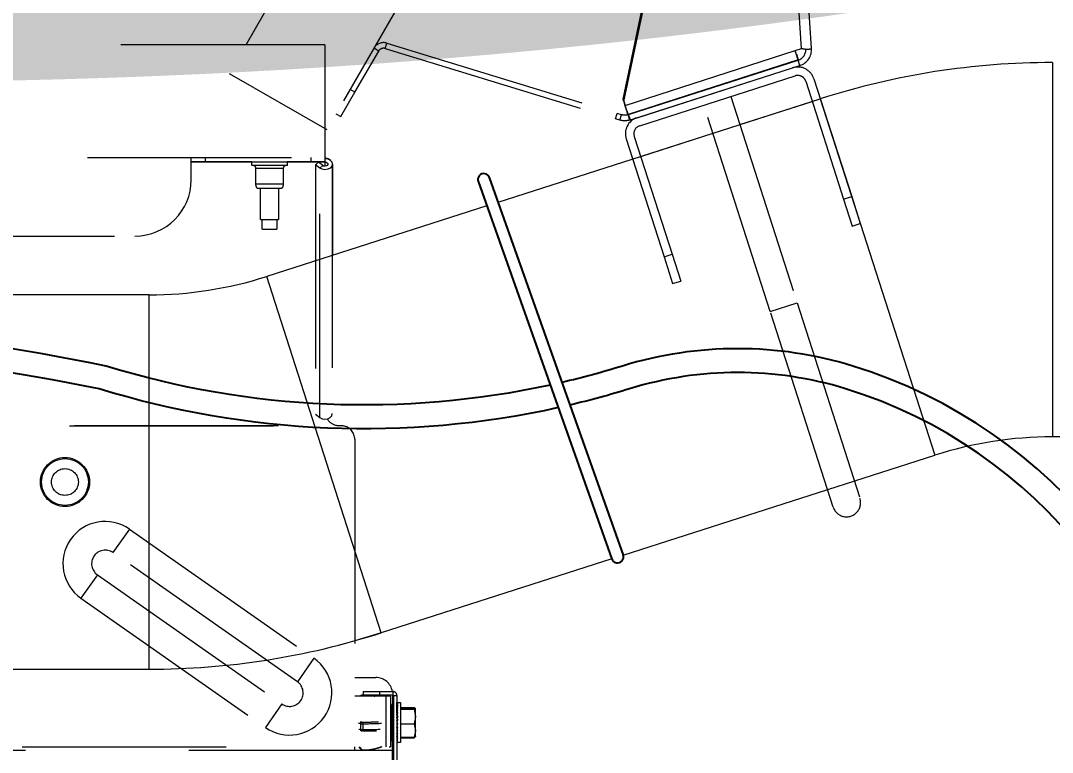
# Model space of a CAD drawing. Header units: feet. Extents: x -17 to 453, y -41 to 31.
# Drawn here: x 59.376 to 60.009, y -5.424 to -4.975 of the extents above; entities that cross this region are included whole.
import ezdxf
from ezdxf.enums import TextEntityAlignment as Align

# ---------------------------------------------------------------- set-up
doc = ezdxf.new("R2018")
doc.units = ezdxf.units.FT
doc.header["$MEASUREMENT"] = 0
doc.linetypes.add('DASHED2', pattern=[0.375, 0.25, -0.125])
for name, color, linetype in [('G-ANNO-TEXT', 1, 'Continuous'), ('S-STEL-ANGL', 3, 'Continuous'), ('S-TRACKER TABLE', 252, 'Continuous'), ('STRINGS', 30, 'Continuous')]:
    doc.layers.add(name, color=color, linetype=linetype)
doc.styles.add('NEI-A', font='arial.ttf')
doc.styles.get("Standard").update_dxf_attribs({"font": 'arial.ttf'})

# ---------------------------------------------------------------- blocks, each defined once
blk = doc.blocks.new('DETAIL_TITLE')
at = {"style": 'NEI-A', "flags": 8}
blk.add_attdef('#', text='', height=0.2, dxfattribs=at).set_placement((0.5922, -0.5109), align=Align.MIDDLE_CENTER)
at = {"lineweight": 30, "style": '', "flags": 104}
blk.add_attdef('DETAIL_TITLE', text='', height=0.2, dxfattribs=at).set_placement((0.9099, -0.52514), align=Align.BOTTOM_LEFT)
at = {"style": 'NEI-A'}
for tag, p in [('SCALE:', (0.93865, -0.73792)), ('1"_=_', (1.5474, -0.73792))]:
    blk.add_attdef(tag, text='', height=0.1, dxfattribs=at).set_placement(p, align=Align.BOTTOM_LEFT)

msp = doc.modelspace()

# ---------------------------------------------------------------- linework, layer by layer
at = {"layer": 'S-STEL-ANGL', "flags": 128}
for points in [[(59.66342, -5.07127), (59.74546, -5.30301)], [(59.65656, -5.0737), (59.7386, -5.30544)]]:
    msp.add_lwpolyline(points, dxfattribs=at)
at = {"layer": 'S-STEL-ANGL'}
for centre, start, end in [((59.66003, -5.07259), 17.79452, 201.19602), ((59.742, -5.30413), 197.79452, 21.19602)]:
    msp.add_arc(centre, 0.00364, start, end, dxfattribs=at)
at = {"layer": 'S-TRACKER TABLE', "linetype": 'DASHED2', "lineweight": 15, "ltscale": 0.5}
for p, q in [((59.80175, -4.49178), (59.50401, -5.0075)), ((59.86155, -4.52631), (59.5638, -5.04202)), ((59.86098, -4.99213), (59.83496, -4.59001)), ((59.74542, -5.02334), (59.83025, -4.61862)), ((59.74588, -5.02474), (59.8307, -4.62002)), ((59.85479, -4.99223), (59.8307, -4.62002)), ((59.56259, -4.98997), (58.9671, -4.98997)), ((59.56259, -4.98997), (59.56259, -5.05901)), ((59.59962, -4.99223), (59.60063, -4.98893)), ((59.60063, -4.98893), (59.74188, -5.03211)), ((59.58103, -5.01908), (59.59562, -4.9938)), ((59.59562, -4.9938), (59.59263, -4.99208)), ((59.59962, -4.99223), (59.74087, -5.03541)), ((59.74664, -5.02711), (59.85086, -4.9935)), ((59.85086, -4.9935), (59.85479, -4.99223)), ((59.85164, -4.99578), (59.8516, -4.9958)), ((59.85164, -4.99578), (59.8527, -4.99907)), ((59.85164, -4.99578), (59.85167, -4.99585)), ((59.85167, -4.99585), (59.85273, -4.99914)), ((59.85268, -4.99916), (59.74846, -5.03277)), ((59.74883, -5.03273), (59.85275, -4.99938)), ((59.74989, -5.03602), (59.85381, -5.00266)), ((59.8527, -4.99907), (59.85266, -4.99908)), ((59.85268, -4.99915), (59.85273, -4.99914)), ((59.8527, -4.99907), (59.85273, -4.99914)), ((59.85381, -5.00266), (59.85275, -4.99938)), ((59.50401, -5.0075), (59.5638, -5.04202)), ((59.75402, -5.03469), (59.84934, -5.0041)), ((59.7556, -5.03962), (59.85092, -5.00903)), ((59.80879, -5.01331), (59.80884, -5.01347)), ((59.85743, -5.01238), (59.88064, -5.08469)), ((59.86236, -5.01079), (59.88557, -5.08311)), ((59.5724, -5.03403), (59.58103, -5.01908)), ((59.58103, -5.01908), (59.57804, -5.01735)), ((59.7924, -5.01875), (59.79236, -5.01861)), ((59.81148, -5.02169), (59.85209, -5.14824)), ((59.74588, -5.02474), (59.74542, -5.02334)), ((59.74542, -5.02334), (59.74619, -5.02571)), ((59.74588, -5.02474), (59.74664, -5.02711)), ((59.74615, -5.0256), (59.74613, -5.02555)), ((59.74615, -5.0256), (59.74615, -5.0256)), ((59.74664, -5.02711), (59.74619, -5.02571)), ((59.83566, -5.15351), (59.79504, -5.02696)), ((59.56941, -5.0323), (59.5724, -5.03403)), ((59.74087, -5.03541), (59.74188, -5.03211)), ((59.74436, -5.03287), (59.74188, -5.03211)), ((59.74335, -5.03617), (59.74436, -5.03287)), ((59.74722, -5.02912), (59.74728, -5.0291)), ((59.74828, -5.0324), (59.74722, -5.02912)), ((59.74732, -5.02921), (59.7473, -5.02922)), ((59.7473, -5.02922), (59.7474, -5.02948)), ((59.74836, -5.0325), (59.7473, -5.02922)), ((59.7474, -5.02948), (59.74846, -5.03277)), ((59.74828, -5.0324), (59.74832, -5.03239)), ((59.74841, -5.03266), (59.74828, -5.0324)), ((59.74836, -5.0325), (59.74846, -5.03277)), ((59.74841, -5.03266), (59.74842, -5.03266)), ((59.74883, -5.03273), (59.74849, -5.03284)), ((59.74955, -5.03613), (59.74849, -5.03284)), ((59.74989, -5.03602), (59.74883, -5.03273)), ((59.74335, -5.03617), (59.74087, -5.03541)), ((59.74989, -5.03602), (59.74955, -5.03613)), ((59.75225, -5.04614), (59.77546, -5.11845)), ((59.74732, -5.04772), (59.77053, -5.12003)), ((58.96705, -5.05901), (59.56281, -5.05901)), ((59.48069, -5.07275), (59.48069, -5.05901)), ((59.48932, -5.06177), (59.48932, -5.05901)), ((59.55402, -5.05901), (59.55402, -5.06177)), ((59.56265, -5.05901), (59.56265, -5.06447)), ((59.56265, -5.05971), (59.56281, -5.05971)), ((59.56281, -5.05901), (59.56281, -5.05971)), ((59.48069, -5.06177), (59.56265, -5.06177)), ((59.5178, -5.06182), (59.48069, -5.06182)), ((59.53956, -5.06401), (59.51781, -5.06401)), ((59.5203, -5.07535), (59.5203, -5.06574)), ((59.53708, -5.06574), (59.5203, -5.06574)), ((59.53708, -5.06574), (59.53708, -5.07535)), ((59.56265, -5.06182), (59.53958, -5.06182)), ((59.55873, -5.06201), (59.55678, -5.06351)), ((59.55948, -5.06558), (59.55678, -5.06351)), ((59.55678, -5.06351), (59.55678, -5.21652)), ((59.56143, -5.06408), (59.55873, -5.06201)), ((59.56143, -5.06408), (59.55948, -5.06558)), ((59.55948, -5.21859), (59.55948, -5.06558)), ((59.56714, -5.06314), (59.56714, -5.21616)), ((59.5673, -5.06314), (59.5673, -5.11909)), ((59.53708, -5.07535), (59.5203, -5.07535)), ((59.53612, -5.07803), (59.52125, -5.07803)), ((59.52321, -5.0971), (59.52321, -5.07803)), ((59.53417, -5.07803), (59.53417, -5.0971)), ((59.88064, -5.08469), (59.88557, -5.08311)), ((59.88064, -5.08469), (59.88592, -5.10113)), ((59.88557, -5.08311), (59.89085, -5.09954)), ((59.52321, -5.0971), (59.53417, -5.0971)), ((59.5242, -5.10313), (59.5242, -5.0971)), ((59.53318, -5.0971), (59.53318, -5.10313)), ((59.5242, -5.10313), (59.53318, -5.10313)), ((59.88592, -5.10113), (59.89085, -5.09954)), ((59.08369, -5.10727), (59.44617, -5.10727)), ((59.77053, -5.12003), (59.77546, -5.11845)), ((59.77053, -5.12003), (59.7758, -5.13647)), ((59.77546, -5.11845), (59.78074, -5.13488)), ((59.7758, -5.13647), (59.78074, -5.13488)), ((59.83566, -5.15351), (59.85209, -5.14824)), ((59.85209, -5.14824), (59.8906, -5.26821)), ((59.87417, -5.27349), (59.83566, -5.15351)), ((59.55678, -5.21652), (59.55948, -5.21859)), ((58.95605, -5.2236), (59.57381, -5.2236)), ((58.9592, -5.22343), (59.5705, -5.22343)), ((59.57128, -5.22347), (59.57231, -5.22347)), ((59.58094, -5.2321), (59.58094, -5.3895)), ((59.44274, -5.28702), (59.43264, -5.30144)), ((59.44274, -5.28702), (59.55585, -5.36623)), ((59.54575, -5.38064), (59.43264, -5.30144)), ((59.42313, -5.31502), (59.41304, -5.32944)), ((59.42313, -5.31502), (59.53625, -5.39422)), ((59.41304, -5.32944), (59.52615, -5.40864)), ((59.55585, -5.36623), (59.54575, -5.38064)), ((59.58094, -5.378), (59.5938, -5.378)), ((59.58586, -5.38864), (59.58586, -5.38864)), ((59.58586, -5.3895), (59.58586, -5.38864)), ((59.58598, -5.38663), (59.60437, -5.38663)), ((59.58598, -5.38663), (59.58598, -5.38873)), ((59.58598, -5.38873), (59.60437, -5.38873)), ((59.59634, -5.38873), (59.59634, -5.38663)), ((59.60416, -5.38873), (59.60416, -5.39476)), ((59.60437, -5.38873), (59.60437, -5.38663)), ((59.53625, -5.39422), (59.52615, -5.40864)), ((59.60286, -5.3895), (59.58094, -5.3895)), ((59.5846, -5.3895), (59.5846, -5.3894)), ((59.59988, -5.3895), (59.59988, -5.42056)), ((59.60286, -5.3895), (59.60286, -5.42056)), ((59.60286, -5.39424), (59.60328, -5.39482)), ((59.60286, -5.39502), (59.60332, -5.3948)), ((59.60332, -5.3948), (59.60411, -5.39473)), ((59.60332, -5.3948), (59.60332, -5.40407)), ((59.60411, -5.39473), (59.60459, -5.39513)), ((59.60411, -5.39473), (59.60411, -5.41657)), ((59.60459, -5.38895), (59.60669, -5.38895)), ((59.60459, -5.38895), (59.60459, -5.42918)), ((59.60669, -5.38895), (59.60669, -5.42918)), ((59.60677, -5.39343), (59.60677, -5.39339)), ((59.60677, -5.39343), (59.60726, -5.39343)), ((59.60678, -5.39377), (59.60677, -5.39343)), ((59.60678, -5.39377), (59.60677, -5.39345)), ((59.60677, -5.39354), (59.60677, -5.39354)), ((59.60678, -5.39377), (59.60677, -5.39354)), ((59.60678, -5.39377), (59.60677, -5.39362)), ((59.60677, -5.39377), (59.60726, -5.39377)), ((59.6068, -5.39448), (59.60677, -5.39377)), ((59.6068, -5.39448), (59.60677, -5.39385)), ((59.60677, -5.39406), (59.60678, -5.39406)), ((59.60679, -5.39448), (59.60677, -5.39406)), ((59.60678, -5.39448), (59.60677, -5.39421)), ((59.60677, -5.39448), (59.60726, -5.39448)), ((59.60682, -5.39552), (59.60677, -5.39448)), ((59.60681, -5.39552), (59.60677, -5.39461)), ((59.60677, -5.39492), (59.60678, -5.39492)), ((59.6068, -5.39552), (59.60677, -5.39492)), ((59.60679, -5.39552), (59.60677, -5.39515)), ((59.60682, -5.39339), (59.60897, -5.39339)), ((59.60897, -5.39339), (59.60897, -5.4179)), ((59.60445, -5.40063), (59.60453, -5.40049)), ((59.60669, -5.40039), (59.60678, -5.40039)), ((59.60669, -5.4004), (59.60678, -5.4004)), ((59.60669, -5.40055), (59.60679, -5.40055)), ((59.60669, -5.40085), (59.60682, -5.40085)), ((59.60669, -5.4013), (59.60686, -5.4013)), ((59.60677, -5.39552), (59.60726, -5.39552)), ((59.60684, -5.39687), (59.60677, -5.39552)), ((59.60683, -5.39687), (59.60677, -5.3957)), ((59.60677, -5.39611), (59.60679, -5.39611)), ((59.60677, -5.39611), (59.60681, -5.39687)), ((59.6068, -5.39687), (59.60677, -5.39641)), ((59.60677, -5.39687), (59.60726, -5.39687)), ((59.60686, -5.39849), (59.60677, -5.39687)), ((59.60685, -5.39849), (59.60677, -5.39709)), ((59.60677, -5.3976), (59.6068, -5.3976)), ((59.60683, -5.39849), (59.60677, -5.3976)), ((59.60681, -5.39849), (59.60677, -5.39795)), ((59.60677, -5.39849), (59.60726, -5.39849)), ((59.6069, -5.40033), (59.60677, -5.39849)), ((59.60688, -5.40033), (59.60677, -5.39875)), ((59.60677, -5.39932), (59.60681, -5.39932)), ((59.60685, -5.40031), (59.60677, -5.39932)), ((59.60682, -5.40033), (59.60677, -5.39972)), ((59.60677, -5.40033), (59.60726, -5.40033)), ((59.60696, -5.40233), (59.60677, -5.40033)), ((59.60897, -5.39635), (59.61731, -5.39635)), ((59.60897, -5.39667), (59.61731, -5.39667)), ((59.60897, -5.39741), (59.61731, -5.39741)), ((59.61731, -5.39635), (59.61776, -5.3968)), ((59.61731, -5.39741), (59.61808, -5.4019)), ((59.61807, -5.39699), (59.61808, -5.39702)), ((59.61808, -5.41428), (59.61808, -5.39704)), ((59.5846, -5.40992), (59.5846, -5.40629)), ((59.58586, -5.40535), (59.58586, -5.41081)), ((59.60304, -5.40408), (59.60304, -5.40401)), ((59.60304, -5.40401), (59.60332, -5.40407)), ((59.60395, -5.40862), (59.60395, -5.40496)), ((59.60669, -5.40188), (59.60691, -5.40188)), ((59.60669, -5.40258), (59.60681, -5.40258)), ((59.60669, -5.40337), (59.60692, -5.40337)), ((59.60669, -5.40422), (59.60705, -5.40422)), ((59.60669, -5.40512), (59.60693, -5.40512)), ((59.60714, -5.40603), (59.60669, -5.40603)), ((59.60669, -5.40604), (59.60705, -5.40604)), ((59.60685, -5.40692), (59.60669, -5.40692)), ((59.60669, -5.40694), (59.60686, -5.40694)), ((59.60692, -5.40778), (59.60669, -5.40778)), ((59.60669, -5.40781), (59.60691, -5.40781)), ((59.60677, -5.40233), (59.60726, -5.40233)), ((59.60705, -5.40422), (59.60677, -5.40233)), ((59.60677, -5.40442), (59.60726, -5.40442)), ((59.60705, -5.40604), (59.60677, -5.40656)), ((59.60677, -5.40656), (59.60726, -5.40656)), ((59.60697, -5.40743), (59.60677, -5.40867)), ((59.60705, -5.40422), (59.6071, -5.40442)), ((59.60897, -5.40639), (59.61731, -5.40639)), ((59.61731, -5.40639), (59.61808, -5.41051)), ((59.58521, -5.41077), (59.5843, -5.41061)), ((59.60332, -5.40944), (59.60332, -5.4165)), ((59.60455, -5.41077), (59.60453, -5.4108)), ((59.60679, -5.40856), (59.60669, -5.40856)), ((59.60669, -5.40861), (59.60678, -5.40861)), ((59.60691, -5.40926), (59.60669, -5.40926)), ((59.60669, -5.40932), (59.6069, -5.40932)), ((59.60685, -5.40985), (59.60669, -5.40985)), ((59.60669, -5.40992), (59.60685, -5.40992)), ((59.60681, -5.41031), (59.60669, -5.41031)), ((59.60669, -5.41038), (59.6068, -5.41038)), ((59.60678, -5.41063), (59.60669, -5.41063)), ((59.60669, -5.41071), (59.60678, -5.41071)), ((59.6068, -5.4108), (59.60669, -5.4108)), ((59.60669, -5.41088), (59.60682, -5.41088)), ((59.60669, -5.41089), (59.60682, -5.41089)), ((59.60669, -5.4109), (59.60678, -5.4109)), ((59.60677, -5.40867), (59.60726, -5.40867)), ((59.60691, -5.40926), (59.60677, -5.41069)), ((59.60677, -5.41069), (59.60726, -5.41069)), ((59.60678, -5.41089), (59.60677, -5.41097)), ((59.60682, -5.41097), (59.60677, -5.41158)), ((59.60677, -5.41097), (59.60684, -5.41097)), ((59.60687, -5.4111), (59.60677, -5.41255)), ((59.60677, -5.41158), (59.60684, -5.41158)), ((59.60679, -5.41167), (59.60677, -5.41197)), ((59.60677, -5.41197), (59.60681, -5.41197)), ((59.60677, -5.41255), (59.60726, -5.41255)), ((59.60678, -5.4126), (59.60677, -5.4128)), ((59.60681, -5.4128), (59.60677, -5.41335)), ((59.60677, -5.4128), (59.60684, -5.4128)), ((59.60685, -5.41283), (59.60677, -5.4142)), ((59.60677, -5.41335), (59.60682, -5.41335)), ((59.60679, -5.41341), (59.60677, -5.4137)), ((59.60677, -5.4137), (59.6068, -5.4137)), ((59.60332, -5.4165), (59.60286, -5.41627)), ((59.60328, -5.41651), (59.60286, -5.41707)), ((59.60411, -5.41657), (59.60332, -5.4165)), ((59.60459, -5.41617), (59.60411, -5.41657)), ((59.60416, -5.43151), (59.60416, -5.41653)), ((59.60677, -5.4142), (59.60726, -5.4142)), ((59.60678, -5.41424), (59.60677, -5.41442)), ((59.60683, -5.41439), (59.60677, -5.4156)), ((59.6068, -5.41442), (59.60677, -5.41489)), ((59.60677, -5.41442), (59.60683, -5.41442)), ((59.60677, -5.41489), (59.60681, -5.41489)), ((59.60678, -5.41492), (59.60677, -5.41518)), ((59.60677, -5.41518), (59.60679, -5.41518)), ((59.60677, -5.4156), (59.60726, -5.4156)), ((59.60678, -5.41562), (59.60677, -5.41577)), ((59.60681, -5.41571), (59.60677, -5.41669)), ((59.60679, -5.41577), (59.60677, -5.41614)), ((59.60677, -5.41577), (59.60681, -5.41577)), ((59.60677, -5.41614), (59.60679, -5.41614)), ((59.60678, -5.41617), (59.60677, -5.41637)), ((59.60677, -5.41637), (59.60678, -5.41637)), ((59.60677, -5.41669), (59.60726, -5.41669)), ((59.60678, -5.4167), (59.60677, -5.41682)), ((59.6068, -5.41674), (59.60677, -5.41744)), ((59.60678, -5.41682), (59.60677, -5.41708)), ((59.60677, -5.41682), (59.6068, -5.41682)), ((59.60677, -5.41708), (59.60679, -5.41708)), ((59.60678, -5.41709), (59.60677, -5.41724)), ((59.60677, -5.41724), (59.60678, -5.41724)), ((59.60677, -5.41744), (59.60726, -5.41744)), ((59.60677, -5.41745), (59.60677, -5.41752)), ((59.60679, -5.41746), (59.60677, -5.41784)), ((59.60678, -5.41752), (59.60677, -5.41767)), ((59.60677, -5.41752), (59.60678, -5.41752)), ((59.60677, -5.41767), (59.60678, -5.41767)), ((59.60677, -5.41768), (59.60677, -5.41775)), ((59.60677, -5.41775), (59.60677, -5.41775)), ((59.60677, -5.41784), (59.60726, -5.41784)), ((59.60677, -5.41784), (59.60677, -5.41787)), ((59.60677, -5.41787), (59.60677, -5.4179)), ((59.60677, -5.41787), (59.60684, -5.41787)), ((59.60677, -5.4179), (59.607, -5.4179)), ((59.60897, -5.4179), (59.60682, -5.4179)), ((59.60897, -5.41463), (59.61731, -5.41463)), ((59.60897, -5.41495), (59.61731, -5.41495)), ((59.61731, -5.41495), (59.61788, -5.41437)), ((59.61743, -5.41459), (59.61731, -5.41495)), ((59.61808, -5.41428), (59.61807, -5.4143)), ((58.927, -5.42056), (59.60286, -5.42056)), ((59.60416, -5.42288), (58.92743, -5.42288)), ((59.58094, -5.42288), (59.58094, -5.42056)), ((59.58094, -5.42266), (59.58584, -5.42266)), ((59.58586, -5.42266), (59.58586, -5.42245)), ((59.58592, -5.42266), (59.60416, -5.42266))]:
    msp.add_line(p, q, dxfattribs=at)
at = {"layer": 'S-TRACKER TABLE', "linetype": 'Continuous', "lineweight": 15}
for p, q in [((60.00859, -5.00085), (60.00859, -5.23042)), ((59.66882, -5.08651), (59.86632, -5.02312)), ((59.81702, -5.03895), (59.86139, -5.0247)), ((59.86632, -5.02312), (59.93648, -5.2417)), ((59.75621, -5.05846), (59.80058, -5.04422)), ((59.66188, -5.08874), (59.52694, -5.13205)), ((59.5971, -5.35063), (59.52694, -5.13205)), ((59.45483, -5.14334), (58.89652, -5.14334)), ((59.45483, -5.3729), (59.45483, -5.14334)), ((60.10611, -5.23042), (60.00859, -5.23042)), ((59.74546, -5.30301), (59.93648, -5.2417)), ((59.73853, -5.30524), (59.5971, -5.35063)), ((59.5971, -5.35063), (59.58094, -5.3555)), ((58.89439, -5.3729), (59.45483, -5.3729))]:
    msp.add_line(p, q, dxfattribs=at)
at = {"layer": 'S-TRACKER TABLE', "linetype": 'DASHED2', "lineweight": 15, "ltscale": 0.5, "flags": 128}
for points in [[(59.56265, -5.05971), (59.56437, -5.05997), (59.56582, -5.06071), (59.5668, -5.06183), (59.56714, -5.06314), (59.5668, -5.06446), (59.56582, -5.06558), (59.56437, -5.06632), (59.56265, -5.06658), (59.56093, -5.06632), (59.55948, -5.06558)], [(59.56265, -5.06182), (59.56338, -5.06195), (59.56397, -5.06229), (59.56432, -5.0628), (59.56435, -5.06337), (59.56406, -5.0639), (59.56351, -5.06429), (59.5628, -5.06446), (59.56206, -5.06439), (59.56143, -5.06408)], [(59.55948, -5.21859), (59.56093, -5.21933), (59.56265, -5.2196), (59.56437, -5.21933), (59.56582, -5.21859), (59.5668, -5.21747), (59.56714, -5.21616)], [(59.60323, -5.39484), (59.60289, -5.39434), (59.60286, -5.3943)], [(59.5846, -5.40629), (59.5838, -5.40615), (59.58323, -5.40604)], [(59.58421, -5.40512), (59.58459, -5.4052), (59.58535, -5.40533)], [(59.60286, -5.40427), (59.60298, -5.40419), (59.60304, -5.40408)], [(59.58343, -5.40972), (59.5838, -5.40979), (59.5846, -5.40992)], [(59.58335, -5.42056), (59.5838, -5.42108), (59.5846, -5.4219)]]:
    msp.add_lwpolyline(points, dxfattribs=at)
at = {"layer": 'S-TRACKER TABLE', "linetype": 'DASHED2', "lineweight": 15, "ltscale": 0.5}
for radius in [0.01504, 0.01435, 0.0082]:
    msp.add_circle((59.40327, -5.25812), radius, dxfattribs=at)
for centre, radius, start, end in [((59.59861, -4.99553), 0.0069, 73, 150), ((59.59861, -4.99553), 0.00345, 73, 150), ((54.85898, -6.60458), 5.24543, 17.82202, 17.88694), ((58.30419, -5.49166), 1.62498, 17.64365, 17.8532), ((59.33652, -5.1592), 0.54043, 17.59334, 17.85698), ((59.85064, -4.9928), 0.0069, 287.79452, 3.70266), ((59.85064, -4.9928), 0.01036, 287.79452, 3.70266), ((59.8525, -5.01396), 0.01036, 17.79452, 107.79452), ((59.8525, -5.01396), 0.00518, 17.79452, 107.79452), ((57.49525, -5.74873), 2.36421, 17.72119, 17.81032), ((56.41826, -6.09976), 3.49695, 17.82202, 17.88694), ((54.75475, -6.63819), 5.24543, 17.82202, 17.88694), ((59.75718, -5.04455), 0.01036, 107.79452, 197.79452), ((59.75718, -5.04455), 0.00518, 107.79452, 197.79452), ((59.56328, -5.06375), 0.00407, 8.55169, 96.54087), ((59.52178, -5.06289), 0.00413, 164.22069, 195.77931), ((59.51857, -5.06574), 0.00173, 0, 90), ((59.5388, -5.06574), 0.00173, 90, 180), ((59.53559, -5.06289), 0.00413, 344.22069, 15.77931), ((59.44617, -5.07275), 0.03452, 270, 0), ((59.57128, -5.21484), 0.00863, 212.25019, 264.78914), ((59.57231, -5.2321), 0.00863, 0, 79.95638), ((59.88238, -5.27085), 0.00863, 197.79452, 17.79452), ((59.42789, -5.30823), 0.02589, 55, 235), ((59.42789, -5.30823), 0.00829, 55, 235), ((59.541, -5.38743), 0.02589, 235, 55), ((59.541, -5.38743), 0.00829, 235, 55), ((59.5938, -5.38835), 0.01036, 9.59407, 90), ((59.60437, -5.38895), 0.00232, 0, 90), ((59.60437, -5.38895), 0.000219, 0, 90), ((59.58503, -5.38937), 0.000435, 127.50202, 183.48548), ((59.58579, -5.39084), 0.00187, 87.81757, 129.57369), ((59.58589, -5.42431), 0.03534, 80.0983, 90.05565), ((59.58551, -5.40623), 0.000916, 99.88476, 183.7063), ((59.58574, -5.39717), 0.00919, 262.84948, 270.73783), ((59.58581, -5.40168), 0.00368, 262.84948, 270.73783), ((59.58608, -5.21536), 0.19, 269.93264, 272.827), ((59.58615, -5.21263), 0.19373, 269.91444, 273.27991), ((59.60268, -5.40361), 0.00187, 275.37754, 312.81235), ((59.60304, -5.40499), 0.000911, 0.16033, 90.15944), ((59.58546, -5.40996), 0.000865, 177.21846, 238.42137), ((59.58574, -5.4008), 0.00919, 262.84948, 270.73783), ((59.58531, -5.41015), 0.000628, 241.2129, 274.03539), ((59.58612, -5.21408), 0.19591, 269.92416, 273.04451), ((59.58599, -5.2152), 0.19561, 269.96267, 272.43559), ((59.60278, -5.40746), 0.00165, 272.80782, 315.38207), ((59.59372, -5.41333), 0.01225, 216.14824, 226.93426), ((59.58503, -5.42193), 0.000435, 176.51455, 232.49704), ((59.58507, -5.42175), 0.000604, 240.04968, 298.3576), ((59.58583, -5.4217), 0.000748, 230.42631, 272.18243), ((59.58603, -5.39015), 0.0323, 269.69656, 289.72057)]:
    msp.add_arc(centre, radius, start, end, dxfattribs=at)
at = {"layer": 'S-TRACKER TABLE', "linetype": 'Continuous', "lineweight": 15}
for centre, radius, start, end in [((60.00859, -5.46637), 0.46552, 90, 107.79452), ((59.45483, -4.90738), 0.23595, 270, 287.79452), ((60.00859, -5.46637), 0.23595, 90, 107.79452), ((59.45483, -4.90738), 0.46552, 270, 287.79452)]:
    msp.add_arc(centre, radius, start, end, dxfattribs=at)
at = {"layer": 'S-TRACKER TABLE', "linetype": 'DASHED2', "lineweight": 15, "ltscale": 0.5, "extrusion": (0, 0, -1)}
for major_axis, ratio, start_param, end_param in [((-0.00046, 0.01225), 0.227763, 6.273063, 6.332476), ((-0.00073, 0.01225), 0.222982, 0.087921, 0.262454), ((-0.00122, 0.01225), 0.208496, 0.269789, 0.444322), ((-0.00165, 0.01225), 0.187496, 0.448905, 0.623437), ((-0.00022, 0.01225), 0.230155, 6.212801, 6.361929), ((-0.00203, 0.01225), 0.161013, 0.624815, 0.799348), ((-0.00234, 0.01225), 0.130158, 0.79752, 0.972053), ((-0.00257, 0.01225), 0.096025, 0.967391, 1.141924), ((-0.00266, 0.01225), 0.079306, 1.045665, 1.073275), ((-0.00273, 0.01225), 0.059625, 1.13506, 1.309593), ((-0.00282, 0.01225), 0.021886, 1.301324, 1.475857), ((-0.00282, 0.01225), 0.016333, 4.641586, 4.816119), ((-0.00275, 0.01225), 0.054194, 4.475455, 4.649988), ((-0.0026, 0.01225), 0.090845, 4.308042, 4.482575), ((-0.00238, 0.01225), 0.125369, 4.138536, 4.313069), ((-0.00208, 0.01225), 0.156767, 3.966274, 4.140807), ((-0.00171, 0.01225), 0.183956, 3.79084, 3.965373), ((-0.00128, 0.01225), 0.205822, 3.612174, 3.786707), ((-0.00081, 0.01225), 0.221313, 3.43066, 3.605193), ((-0.0003, 0.01225), 0.229587, 3.247146, 3.421679), ((0.00022, 0.01225), 0.230155, 3.137413, 3.237382)]:
    msp.add_ellipse((59.60726, -5.40565), major_axis=major_axis, ratio=ratio, start_param=start_param, end_param=end_param, dxfattribs=at)
at = {"layer": 'S-TRACKER TABLE', "linetype": 'DASHED2', "lineweight": 15, "ltscale": 0.5}
msp.add_open_spline([(59.85479, -4.99223), (59.85563, -4.99237), (59.85731, -4.99264), (59.85934, -4.99262), (59.86073, -4.99241), (59.86089, -4.99223), (59.86098, -4.99213)], degree=3, dxfattribs=at)
for points, knots in [([(59.74849, -5.03284), (59.74777, -5.033), (59.74632, -5.03333), (59.74502, -5.03302), (59.74436, -5.03287)], [0, 0, 0, 0, 0.49985, 1, 1, 1, 1]), ([(59.74955, -5.03613), (59.74847, -5.03637), (59.74636, -5.03686), (59.74434, -5.0364), (59.74335, -5.03617)], [0, 0, 0, 0, 0.50874, 1, 1, 1, 1]), ([(59.52125, -5.07803), (59.52095, -5.07758), (59.52039, -5.07676), (59.52033, -5.07578), (59.5203, -5.07535)], [0, 0, 0, 0, 0.553144, 1, 1, 1, 1]), ([(59.53708, -5.07535), (59.53703, -5.0759), (59.53694, -5.07688), (59.53637, -5.07768), (59.53612, -5.07803)], [0, 0, 0, 0, 0.563081, 1, 1, 1, 1]), ([(59.5705, -5.22343), (59.57064, -5.22344), (59.5709, -5.22346), (59.57117, -5.22346), (59.57128, -5.22347)], [0, 0, 0, 0, 0.55863, 1, 1, 1, 1]), ([(59.57231, -5.22347), (59.57245, -5.22347), (59.57296, -5.22347), (59.57346, -5.22355), (59.57381, -5.2236)], [0, 0, 0, 0, 0.289948, 1, 1, 1, 1]), ([(59.58476, -5.38903), (59.58484, -5.38897), (59.58498, -5.38885), (59.58525, -5.38873), (59.58555, -5.38865), (59.58576, -5.38864), (59.58586, -5.38864)], [0, 0, 0, 0, 0.257107, 0.509609, 0.757304, 1, 1, 1, 1]), ([(59.58817, -5.38873), (59.5892, -5.38881), (59.59092, -5.38893), (59.59255, -5.38931), (59.59321, -5.38946)], [0, 0, 0, 0, 0.596203, 1, 1, 1, 1]), ([(59.61731, -5.39667), (59.61763, -5.39676), (59.61804, -5.39689), (59.61808, -5.39701), (59.61808, -5.39704)], [0, 0, 0, 0, 0.75774, 1, 1, 1, 1]), ([(59.61808, -5.39704), (59.61799, -5.39714), (59.61787, -5.39726), (59.61742, -5.39739), (59.61731, -5.39741)], [0, 0, 0, 0, 0.775769, 1, 1, 1, 1]), ([(59.60395, -5.40496), (59.60394, -5.40486), (59.60392, -5.40465), (59.60376, -5.40437), (59.60355, -5.40417), (59.60339, -5.4041), (59.60332, -5.40407)], [0, 0, 0, 0, 0.270758, 0.541615, 0.816823, 1, 1, 1, 1]), ([(59.61808, -5.4019), (59.61808, -5.40201), (59.61807, -5.40352), (59.61768, -5.40501), (59.61731, -5.40639)], [0, 0, 0, 0, 0.070201, 1, 1, 1, 1]), ([(59.58586, -5.41076), (59.58578, -5.41076), (59.58561, -5.41075), (59.58538, -5.41074), (59.58517, -5.41072), (59.58506, -5.41071), (59.58501, -5.4107)], [0, 0, 0, 0, 0.247192, 0.496261, 0.7472, 1, 1, 1, 1]), ([(59.60395, -5.40862), (59.60392, -5.40881), (59.60385, -5.40917), (59.60352, -5.40949), (59.60324, -5.40966), (59.60301, -5.40973), (59.60291, -5.40976)], [0, 0, 0, 0, 0.246745, 0.462026, 0.750981, 1, 1, 1, 1]), ([(59.60459, -5.40968), (59.60448, -5.40987), (59.60434, -5.4101), (59.6042, -5.41034), (59.60417, -5.41039)], [0, 0, 0, 0, 0.793604, 1, 1, 1, 1]), ([(59.61808, -5.41051), (59.61808, -5.41061), (59.61807, -5.412), (59.61768, -5.41336), (59.61731, -5.41463)], [0, 0, 0, 0, 0.070201, 1, 1, 1, 1]), ([(59.61731, -5.41463), (59.61742, -5.4146), (59.61782, -5.41449), (59.61792, -5.41438), (59.61801, -5.4143)], [0, 0, 0, 0, 0.256659, 1, 1, 1, 1]), ([(59.58586, -5.42266), (59.58576, -5.42265), (59.58555, -5.42264), (59.58525, -5.42256), (59.58498, -5.42244), (59.58484, -5.42233), (59.58476, -5.42227)], [0, 0, 0, 0, 0.242696, 0.490391, 0.742893, 1, 1, 1, 1]), ([(59.5931, -5.42186), (59.59265, -5.42197), (59.59108, -5.42234), (59.58863, -5.4226), (59.58665, -5.42264), (59.58586, -5.42266)], [0, 0, 0, 0, 0.196278, 0.676162, 1, 1, 1, 1]), ([(59.59756, -5.42056), (59.59675, -5.42087), (59.59533, -5.42141), (59.59377, -5.42172), (59.5931, -5.42186)], [0, 0, 0, 0, 0.573016, 1, 1, 1, 1])]:
    msp.add_open_spline(points, degree=3, knots=knots, dxfattribs=at)
at = {"layer": 'STRINGS'}
for points in [[(59.70079, -5.19863, -0.129168), (59.42847, -5.18699, 0.050305), (59.11263, -5.15537, 0.000448), (58.89657, -5.13734, 0.000448)], [(59.7057, -5.21252, -0.130023), (59.42416, -5.20096, 0.050398), (59.11694, -5.17022, -0.001923), (58.89643, -5.1526, -0.001923)], [(60.10569, -5.46569, 0.311522), (59.88617, -5.18699, 0.150947), (59.74509, -5.18699, -0.017942), (59.70794, -5.19703, -0.017942)], [(60.09105, -5.46569, 0.310671), (59.88186, -5.20096, 0.150947), (59.74941, -5.20096, -0.017193), (59.71285, -5.21089, -0.017193)]]:
    msp.add_lwpolyline(points, format="xyb", dxfattribs=at)

# ---------------------------------------------------------------- block references
at = {"layer": 'G-ANNO-TEXT'}
ref = msp.add_blockref('DETAIL_TITLE', (56.68533, 3.02609), dxfattribs=at)
lines = msp.add_mtext('{\\LMOTOR SUPPORT POST/END OF TRACKER GROUNDING (ABOVE GROUND)}', dxfattribs={"layer": '0', "insert": (57.59522, 2.80095), "char_height": 7.6528868, "attachment_point": 1})
ref.add_attrib('DETAIL_TITLE', '', (57.59522, 2.80095)).embed_mtext(lines)
ref = msp.add_blockref('DETAIL_TITLE', (45.86472, 2.97376), dxfattribs=at)
lines = msp.add_mtext('{\\LMOTOR SUPPORT POST/END OF TRACKER GROUNDING (ABOVE GROUND)}', dxfattribs={"layer": '0', "insert": (46.77461, 2.74862), "char_height": 7.6528868, "attachment_point": 1})
ref.add_attrib('DETAIL_TITLE', '', (46.77461, 2.74862)).embed_mtext(lines)

doc.saveas('drawing.dxf')
